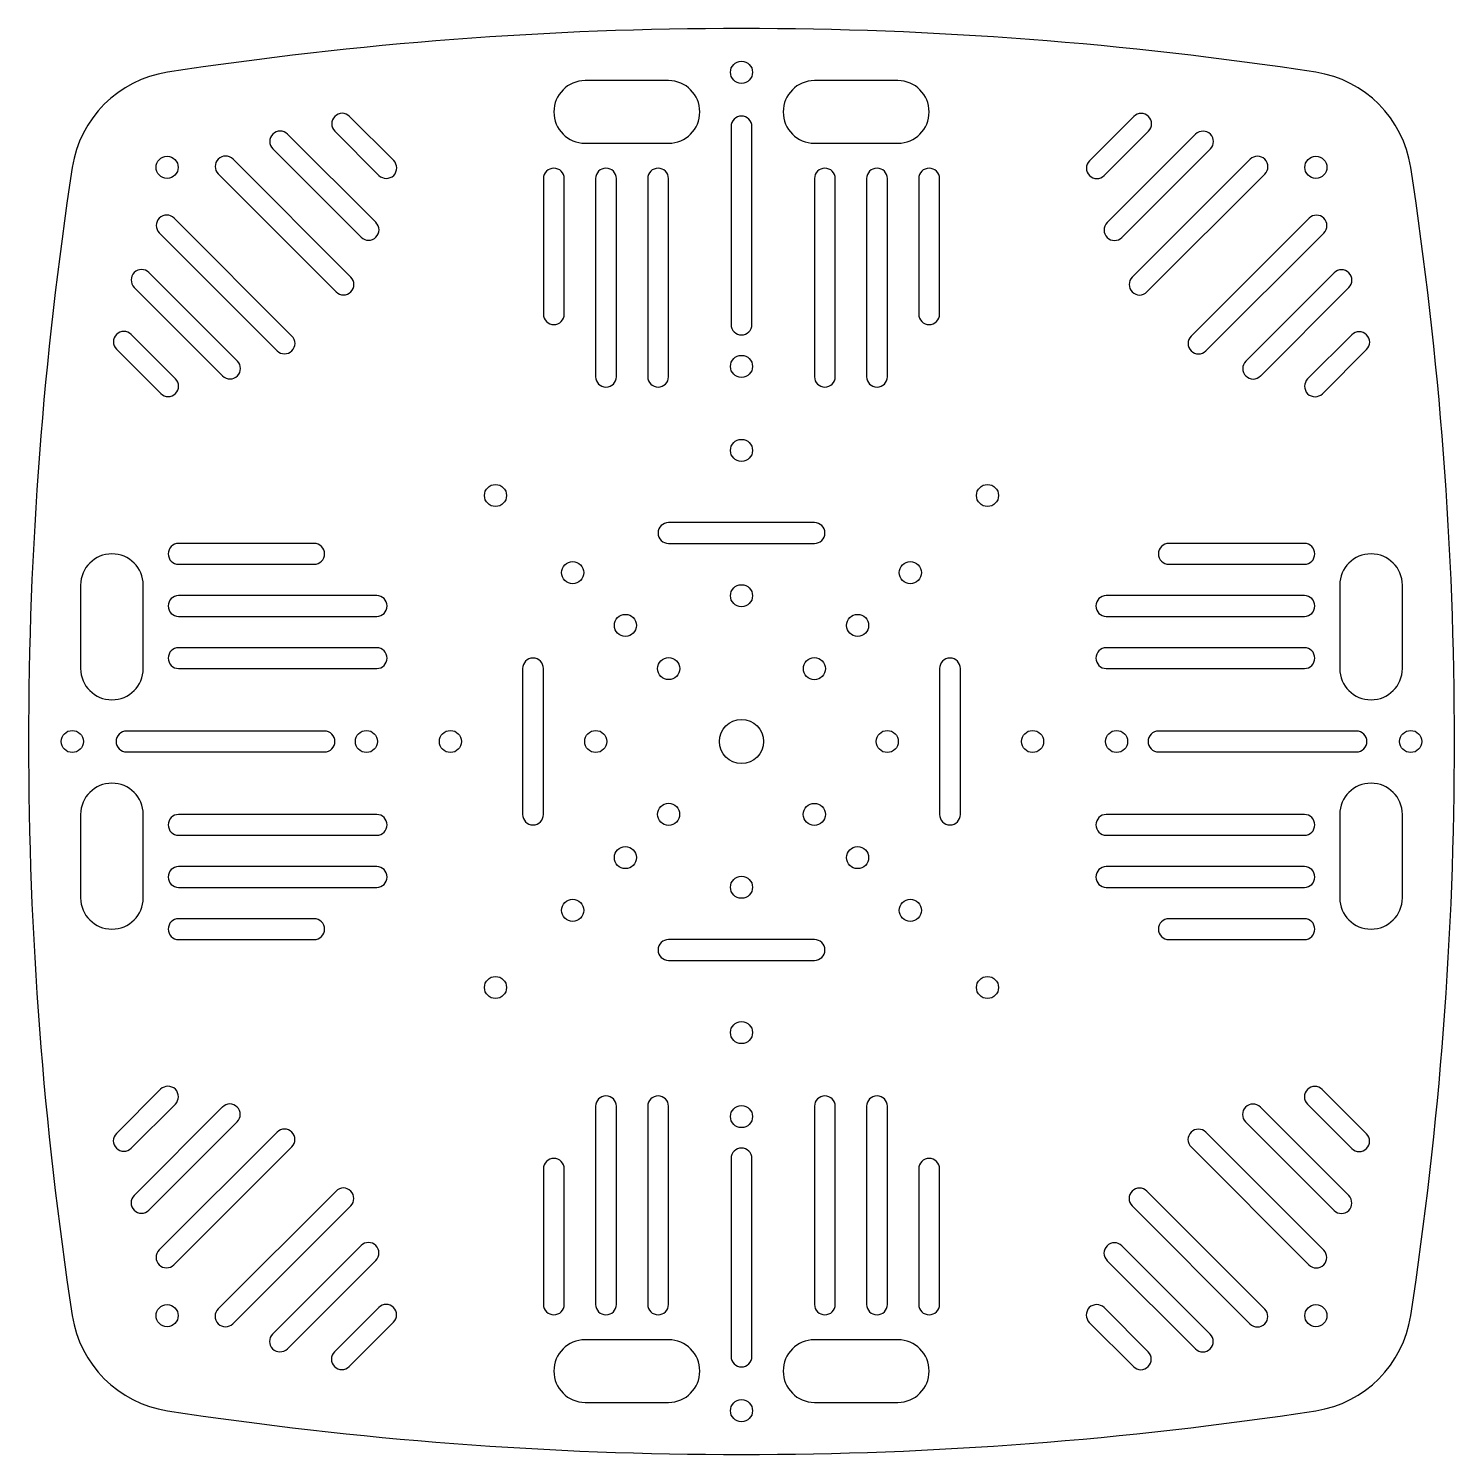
# Model space of a CAD drawing. Header units: inches. Extents: x -3.42 to 3.42, y -3.42 to 3.42.
import ezdxf

# ---------------------------------------------------------------- set-up
doc = ezdxf.new("R2010")
doc.units = ezdxf.units.IN
doc.header["$MEASUREMENT"] = 0

msp = doc.modelspace()

# ---------------------------------------------------------------- linework, layer by layer
at = {"color": 7, "linetype": 'Continuous', "lineweight": 25}
for p, q in [((-0.35, 3.17), (-0.75, 3.17)), ((0.75, 3.17), (0.35, 3.17)), ((-1.6684, 2.7864), (-1.8805, 2.9986)), ((-0.05, 2.95), (-0.05, 2)), ((0.05, 2), (0.05, 2.95)), ((1.8815, 2.9979), (1.6694, 2.7858)), ((-1.7532, 2.4894), (-2.1774, 2.9137)), ((-1.9512, 2.9279), (-1.7391, 2.7157)), ((1.7401, 2.7151), (1.9522, 2.9272)), ((2.1785, 2.9129), (1.7541, 2.4888)), ((-2.2481, 2.843), (-1.824, 2.4187)), ((-0.75, 2.87), (-0.35, 2.87)), ((0.35, 2.87), (0.75, 2.87)), ((1.8248, 2.418), (2.2492, 2.8422)), ((-1.8735, 2.2278), (-2.439, 2.7935)), ((2.4401, 2.7927), (1.8743, 2.2271)), ((-2.5098, 2.7228), (-1.9442, 2.1571)), ((-0.95, 2.7), (-0.95, 2.05)), ((-0.85, 2.05), (-0.85, 2.7)), ((-0.7, 2.7), (-0.7, 1.75)), ((-0.6, 1.75), (-0.6, 2.7)), ((-0.45, 2.7), (-0.45, 1.75)), ((-0.35, 1.75), (-0.35, 2.7)), ((0.35, 2.7), (0.35, 1.75)), ((0.45, 1.75), (0.45, 2.7)), ((0.6, 2.7), (0.6, 1.75)), ((0.7, 1.75), (0.7, 2.7)), ((0.85, 2.7), (0.85, 2.05)), ((0.95, 2.05), (0.95, 2.7)), ((1.945, 2.1563), (2.5107, 2.7219)), ((-2.1563, 1.945), (-2.7219, 2.5107)), ((2.7228, 2.5098), (2.1571, 1.9442)), ((-2.7927, 2.4401), (-2.2271, 1.8743)), ((2.2278, 1.8735), (2.7935, 2.439)), ((-2.418, 1.8248), (-2.8422, 2.2492)), ((2.843, 2.2481), (2.4187, 1.824)), ((-2.9129, 2.1785), (-2.4888, 1.7541)), ((2.4894, 1.7532), (2.9137, 2.1774)), ((-2.7151, 1.7401), (-2.9272, 1.9522)), ((2.9279, 1.9512), (2.7157, 1.7391)), ((-2.9979, 1.8815), (-2.7858, 1.6694)), ((2.7864, 1.6684), (2.9986, 1.8805)), ((0.35, 1.05), (-0.35, 1.05)), ((-2.05, 0.95), (-2.7, 0.95)), ((-0.35, 0.95), (0.35, 0.95)), ((2.7, 0.95), (2.05, 0.95)), ((-2.7, 0.85), (-2.05, 0.85)), ((2.05, 0.85), (2.7, 0.85)), ((-3.17, 0.75), (-3.17, 0.35)), ((-2.87, 0.35), (-2.87, 0.75)), ((-1.75, 0.7), (-2.7, 0.7)), ((2.7, 0.7), (1.75, 0.7)), ((2.87, 0.75), (2.87, 0.35)), ((3.17, 0.35), (3.17, 0.75)), ((-2.7, 0.6), (-1.75, 0.6)), ((1.75, 0.6), (2.7, 0.6)), ((-1.75, 0.45), (-2.7, 0.45)), ((2.7, 0.45), (1.75, 0.45)), ((-2.7, 0.35), (-1.75, 0.35)), ((-1.05, 0.35), (-1.05, -0.35)), ((-0.95, -0.35), (-0.95, 0.35)), ((0.95, 0.35), (0.95, -0.35)), ((1.05, -0.35), (1.05, 0.35)), ((1.75, 0.35), (2.7, 0.35)), ((-2, 0.05), (-2.95, 0.05)), ((2.95, 0.05), (2, 0.05)), ((-2.95, -0.05), (-2, -0.05)), ((2, -0.05), (2.95, -0.05)), ((-3.17, -0.35), (-3.17, -0.75)), ((-2.87, -0.75), (-2.87, -0.35)), ((-1.75, -0.35), (-2.7, -0.35)), ((2.7, -0.35), (1.75, -0.35)), ((2.87, -0.35), (2.87, -0.75)), ((3.17, -0.75), (3.17, -0.35)), ((-2.7, -0.45), (-1.75, -0.45)), ((1.75, -0.45), (2.7, -0.45)), ((-1.75, -0.6), (-2.7, -0.6)), ((2.7, -0.6), (1.75, -0.6)), ((-2.7, -0.7), (-1.75, -0.7)), ((1.75, -0.7), (2.7, -0.7)), ((-2.05, -0.85), (-2.7, -0.85)), ((2.7, -0.85), (2.05, -0.85)), ((-2.7, -0.95), (-2.05, -0.95)), ((0.35, -0.95), (-0.35, -0.95)), ((2.05, -0.95), (2.7, -0.95)), ((-0.35, -1.05), (0.35, -1.05)), ((-2.7864, -1.6684), (-2.9986, -1.8805)), ((2.9979, -1.8815), (2.7858, -1.6694)), ((-2.9279, -1.9512), (-2.7157, -1.7391)), ((-2.4894, -1.7532), (-2.9137, -2.1774)), ((-0.7, -1.75), (-0.7, -2.7)), ((-0.6, -2.7), (-0.6, -1.75)), ((-0.45, -1.75), (-0.45, -2.7)), ((-0.35, -2.7), (-0.35, -1.75)), ((0.35, -1.75), (0.35, -2.7)), ((0.45, -2.7), (0.45, -1.75)), ((0.6, -1.75), (0.6, -2.7)), ((0.7, -2.7), (0.7, -1.75)), ((2.9129, -2.1785), (2.4888, -1.7541)), ((2.7151, -1.7401), (2.9272, -1.9522)), ((-2.843, -2.2481), (-2.4187, -1.824)), ((2.418, -1.8248), (2.8422, -2.2492)), ((-2.2278, -1.8735), (-2.7935, -2.439)), ((2.7927, -2.4401), (2.2271, -1.8743)), ((-2.7228, -2.5098), (-2.1571, -1.9442)), ((2.1563, -1.945), (2.7219, -2.5107)), ((-0.95, -2.05), (-0.95, -2.7)), ((-0.85, -2.7), (-0.85, -2.05)), ((-0.05, -2), (-0.05, -2.95)), ((0.05, -2.95), (0.05, -2)), ((0.85, -2.05), (0.85, -2.7)), ((0.95, -2.7), (0.95, -2.05)), ((-1.945, -2.1563), (-2.5107, -2.7219)), ((2.5098, -2.7228), (1.9442, -2.1571)), ((-2.4401, -2.7927), (-1.8743, -2.2271)), ((1.8735, -2.2278), (2.439, -2.7935)), ((-1.8248, -2.418), (-2.2492, -2.8422)), ((2.2481, -2.843), (1.824, -2.4187)), ((-2.1785, -2.9129), (-1.7541, -2.4888)), ((1.7532, -2.4894), (2.1774, -2.9137)), ((-1.7401, -2.7151), (-1.9522, -2.9272)), ((1.9512, -2.9279), (1.7391, -2.7157)), ((-1.8815, -2.9979), (-1.6694, -2.7858)), ((1.6684, -2.7864), (1.8805, -2.9986)), ((-0.35, -2.87), (-0.75, -2.87)), ((0.75, -2.87), (0.35, -2.87)), ((-0.75, -3.17), (-0.35, -3.17)), ((0.35, -3.17), (0.75, -3.17))]:
    msp.add_line(p, q, dxfattribs=at)
for centre, radius in [((0, 3.21), 0.053), ((-2.755, 2.754), 0.053), ((2.755, 2.754), 0.053), ((0, 1.7989), 0.053), ((0, 1.3961), 0.053), ((-1.18, 1.18), 0.053), ((1.18, 1.18), 0.053), ((-0.81, 0.81), 0.053), ((0.81, 0.81), 0.053), ((0, 0.6991), 0.053), ((-0.5567, 0.5569), 0.053), ((0.5569, 0.5567), 0.053), ((-0.3495, 0.3496), 0.053), ((0.3496, 0.3495), 0.053), ((0, 0), 0.106), ((-3.21, 0), 0.053), ((-1.7989, 0), 0.053), ((-1.3961, 0), 0.053), ((-0.6991, 0), 0.053), ((0.6991, 0), 0.053), ((1.3961, 0), 0.053), ((1.7989, 0), 0.053), ((3.21, 0), 0.053), ((-0.3496, -0.3495), 0.053), ((0.3495, -0.3496), 0.053), ((-0.5569, -0.5567), 0.053), ((0.5567, -0.5569), 0.053), ((0, -0.6991), 0.053), ((-0.81, -0.81), 0.053), ((0.81, -0.81), 0.053), ((-1.18, -1.18), 0.053), ((1.18, -1.18), 0.053), ((0, -1.3961), 0.053), ((0, -1.7989), 0.053), ((-2.755, -2.754), 0.053), ((2.755, -2.754), 0.053), ((0, -3.21), 0.053)]:
    msp.add_circle(centre, radius, dxfattribs=at)
for centre, radius, start, end in [((0.0005, -14.7499), 18.1699, 81.28054, 98.71946), ((-2.6714, 2.6714), 0.5449, 98.71946, 171.28054), ((-0.75, 3.02), 0.15, 90, 270), ((-0.35, 3.02), 0.15, 270, 90), ((0.35, 3.02), 0.15, 90, 270), ((0.75, 3.02), 0.15, 270, 90), ((2.6726, 2.6728), 0.5435, 8.59368, 81.28054), ((-1.9158, 2.9632), 0.05, 44.9896, 224.9896), ((1.9169, 2.9625), 0.05, 314.9896, 134.9896), ((0, 2.95), 0.05, 0, 180), ((-2.2128, 2.8784), 0.05, 44.9896, 224.9896), ((2.2138, 2.8776), 0.05, 314.9896, 134.9896), ((-2.4744, 2.7582), 0.05, 44.9896, 224.9896), ((2.4754, 2.7573), 0.05, 314.9896, 134.9896), ((14.7434, 0), 18.1634, 171.27896, 188.72104), ((-1.7037, 2.751), 0.05, 224.9896, 44.9896), ((-0.9, 2.7), 0.05, 360, 180), ((-0.65, 2.7), 0.05, 360, 180), ((-0.4, 2.7), 0.05, 360, 180), ((0.4, 2.7), 0.05, 0, 180), ((0.65, 2.7), 0.05, 0, 180), ((0.9, 2.7), 0.05, 0, 180), ((1.7047, 2.7504), 0.05, 134.9896, 314.9896), ((-14.7434, 0), 18.1634, 351.27896, 8.72104), ((-2.7573, 2.4754), 0.05, 44.9896, 224.9896), ((-1.7886, 2.454), 0.05, 224.9896, 44.9896), ((1.7895, 2.4534), 0.05, 134.9896, 314.9896), ((2.7582, 2.4744), 0.05, 314.9896, 134.9896), ((-2.8776, 2.2138), 0.05, 44.9896, 224.9896), ((2.8784, 2.2128), 0.05, 314.9896, 134.9896), ((-1.9088, 2.1924), 0.05, 224.9896, 44.9896), ((1.9096, 2.1917), 0.05, 134.9896, 314.9896), ((-0.9, 2.05), 0.05, 180, 360), ((0, 2), 0.05, 180, 0), ((0.9, 2.05), 0.05, 180, 0), ((-2.9625, 1.9169), 0.05, 44.9896, 224.9896), ((-2.1917, 1.9096), 0.05, 224.9896, 44.9896), ((2.1924, 1.9088), 0.05, 134.9896, 314.9896), ((2.9632, 1.9158), 0.05, 314.9896, 134.9896), ((-2.4534, 1.7895), 0.05, 224.9896, 44.9896), ((2.454, 1.7886), 0.05, 134.9896, 314.9896), ((-2.7504, 1.7047), 0.05, 224.9896, 44.9896), ((-0.65, 1.75), 0.05, 180, 0), ((-0.4, 1.75), 0.05, 180, 0), ((0.4, 1.75), 0.05, 180, 0), ((0.65, 1.75), 0.05, 180, 0), ((2.751, 1.7037), 0.05, 134.9896, 314.9896), ((-0.35, 1), 0.05, 90, 270), ((0.35, 1), 0.05, 270, 90), ((-3.02, 0.75), 0.15, 0, 180), ((-2.7, 0.9), 0.05, 90, 270), ((-2.05, 0.9), 0.05, 270, 90), ((2.05, 0.9), 0.05, 90, 270), ((2.7, 0.9), 0.05, 270, 90), ((3.02, 0.75), 0.15, 0, 180), ((-2.7, 0.65), 0.05, 90, 270), ((-1.75, 0.65), 0.05, 270, 90), ((1.75, 0.65), 0.05, 90, 270), ((2.7, 0.65), 0.05, 270, 90), ((-2.7, 0.4), 0.05, 90, 270), ((-1.75, 0.4), 0.05, 270, 90), ((1.75, 0.4), 0.05, 90, 270), ((2.7, 0.4), 0.05, 270, 90), ((-3.02, 0.35), 0.15, 180, 0), ((-1, 0.35), 0.05, 0, 180), ((1, 0.35), 0.05, 0, 180), ((3.02, 0.35), 0.15, 180, 0), ((-2.95, 0), 0.05, 90, 270), ((-2, 0), 0.05, 270, 90), ((2, 0), 0.05, 90, 270), ((2.95, 0), 0.05, 270, 90), ((-3.02, -0.35), 0.15, 0, 180), ((3.02, -0.35), 0.15, 0, 180), ((-2.7, -0.4), 0.05, 90, 270), ((-1.75, -0.4), 0.05, 270, 90), ((-1, -0.35), 0.05, 180, 0), ((1, -0.35), 0.05, 180, 0), ((1.75, -0.4), 0.05, 90, 270), ((2.7, -0.4), 0.05, 270, 90), ((-2.7, -0.65), 0.05, 90, 270), ((-1.75, -0.65), 0.05, 270, 90), ((1.75, -0.65), 0.05, 90, 270), ((2.7, -0.65), 0.05, 270, 90), ((-3.02, -0.75), 0.15, 180, 0), ((3.02, -0.75), 0.15, 180, 0), ((-2.7, -0.9), 0.05, 90, 270), ((-2.05, -0.9), 0.05, 270, 90), ((2.05, -0.9), 0.05, 90, 270), ((2.7, -0.9), 0.05, 270, 90), ((-0.35, -1), 0.05, 90, 270), ((0.35, -1), 0.05, 270, 90), ((-2.751, -1.7037), 0.05, 314.9896, 134.9896), ((-0.65, -1.75), 0.05, 0, 180), ((-0.4, -1.75), 0.05, 0, 180), ((0.4, -1.75), 0.05, 0, 180), ((0.65, -1.75), 0.05, 0, 180), ((2.7504, -1.7047), 0.05, 44.9896, 224.9896), ((-2.454, -1.7886), 0.05, 314.9896, 134.9896), ((2.4534, -1.7895), 0.05, 44.9896, 224.9896), ((-2.9632, -1.9158), 0.05, 134.9896, 314.9896), ((-2.1924, -1.9088), 0.05, 314.9896, 134.9896), ((2.1917, -1.9096), 0.05, 44.9896, 224.9896), ((2.9625, -1.9169), 0.05, 224.9896, 44.9896), ((0, -2), 0.05, 0, 180), ((-0.9, -2.05), 0.05, 0, 180), ((0.9, -2.05), 0.05, 0, 180), ((-2.8784, -2.2128), 0.05, 134.9896, 314.9896), ((-1.9096, -2.1917), 0.05, 314.9896, 134.9896), ((1.9088, -2.1924), 0.05, 44.9896, 224.9896), ((2.8776, -2.2138), 0.05, 224.9896, 44.9896), ((-2.7582, -2.4744), 0.05, 134.9896, 314.9896), ((-1.7895, -2.4534), 0.05, 314.9896, 134.9896), ((1.7886, -2.454), 0.05, 44.9896, 224.9896), ((2.7573, -2.4754), 0.05, 224.9896, 44.9896), ((-2.4754, -2.7573), 0.05, 134.9896, 314.9896), ((-1.7047, -2.7504), 0.05, 314.9896, 134.9896), ((-0.9, -2.7), 0.05, 180, 360), ((-0.65, -2.7), 0.05, 180, 0), ((-0.4, -2.7), 0.05, 180, 0), ((0.4, -2.7), 0.05, 180, 0), ((0.65, -2.7), 0.05, 180, 0), ((0.9, -2.7), 0.05, 180, 0), ((1.7037, -2.751), 0.05, 44.9896, 224.9896), ((2.4744, -2.7582), 0.05, 224.9896, 44.9896), ((-2.6714, -2.6714), 0.5449, 188.71946, 261.28054), ((2.6726, -2.6728), 0.5435, 278.71946, 351.40632), ((-2.2138, -2.8776), 0.05, 134.9896, 314.9896), ((-0.75, -3.02), 0.15, 90, 270), ((-0.35, -3.02), 0.15, 270, 90), ((0.35, -3.02), 0.15, 90, 270), ((0.75, -3.02), 0.15, 270, 90), ((2.2128, -2.8784), 0.05, 224.9896, 44.9896), ((-1.9169, -2.9625), 0.05, 134.9896, 314.9896), ((1.9158, -2.9632), 0.05, 224.9896, 44.9896), ((0, -2.95), 0.05, 180, 0), ((0.0005, 14.7499), 18.1699, 261.28054, 278.71946)]:
    msp.add_arc(centre, radius, start, end, dxfattribs=at)

doc.saveas('drawing.dxf')
